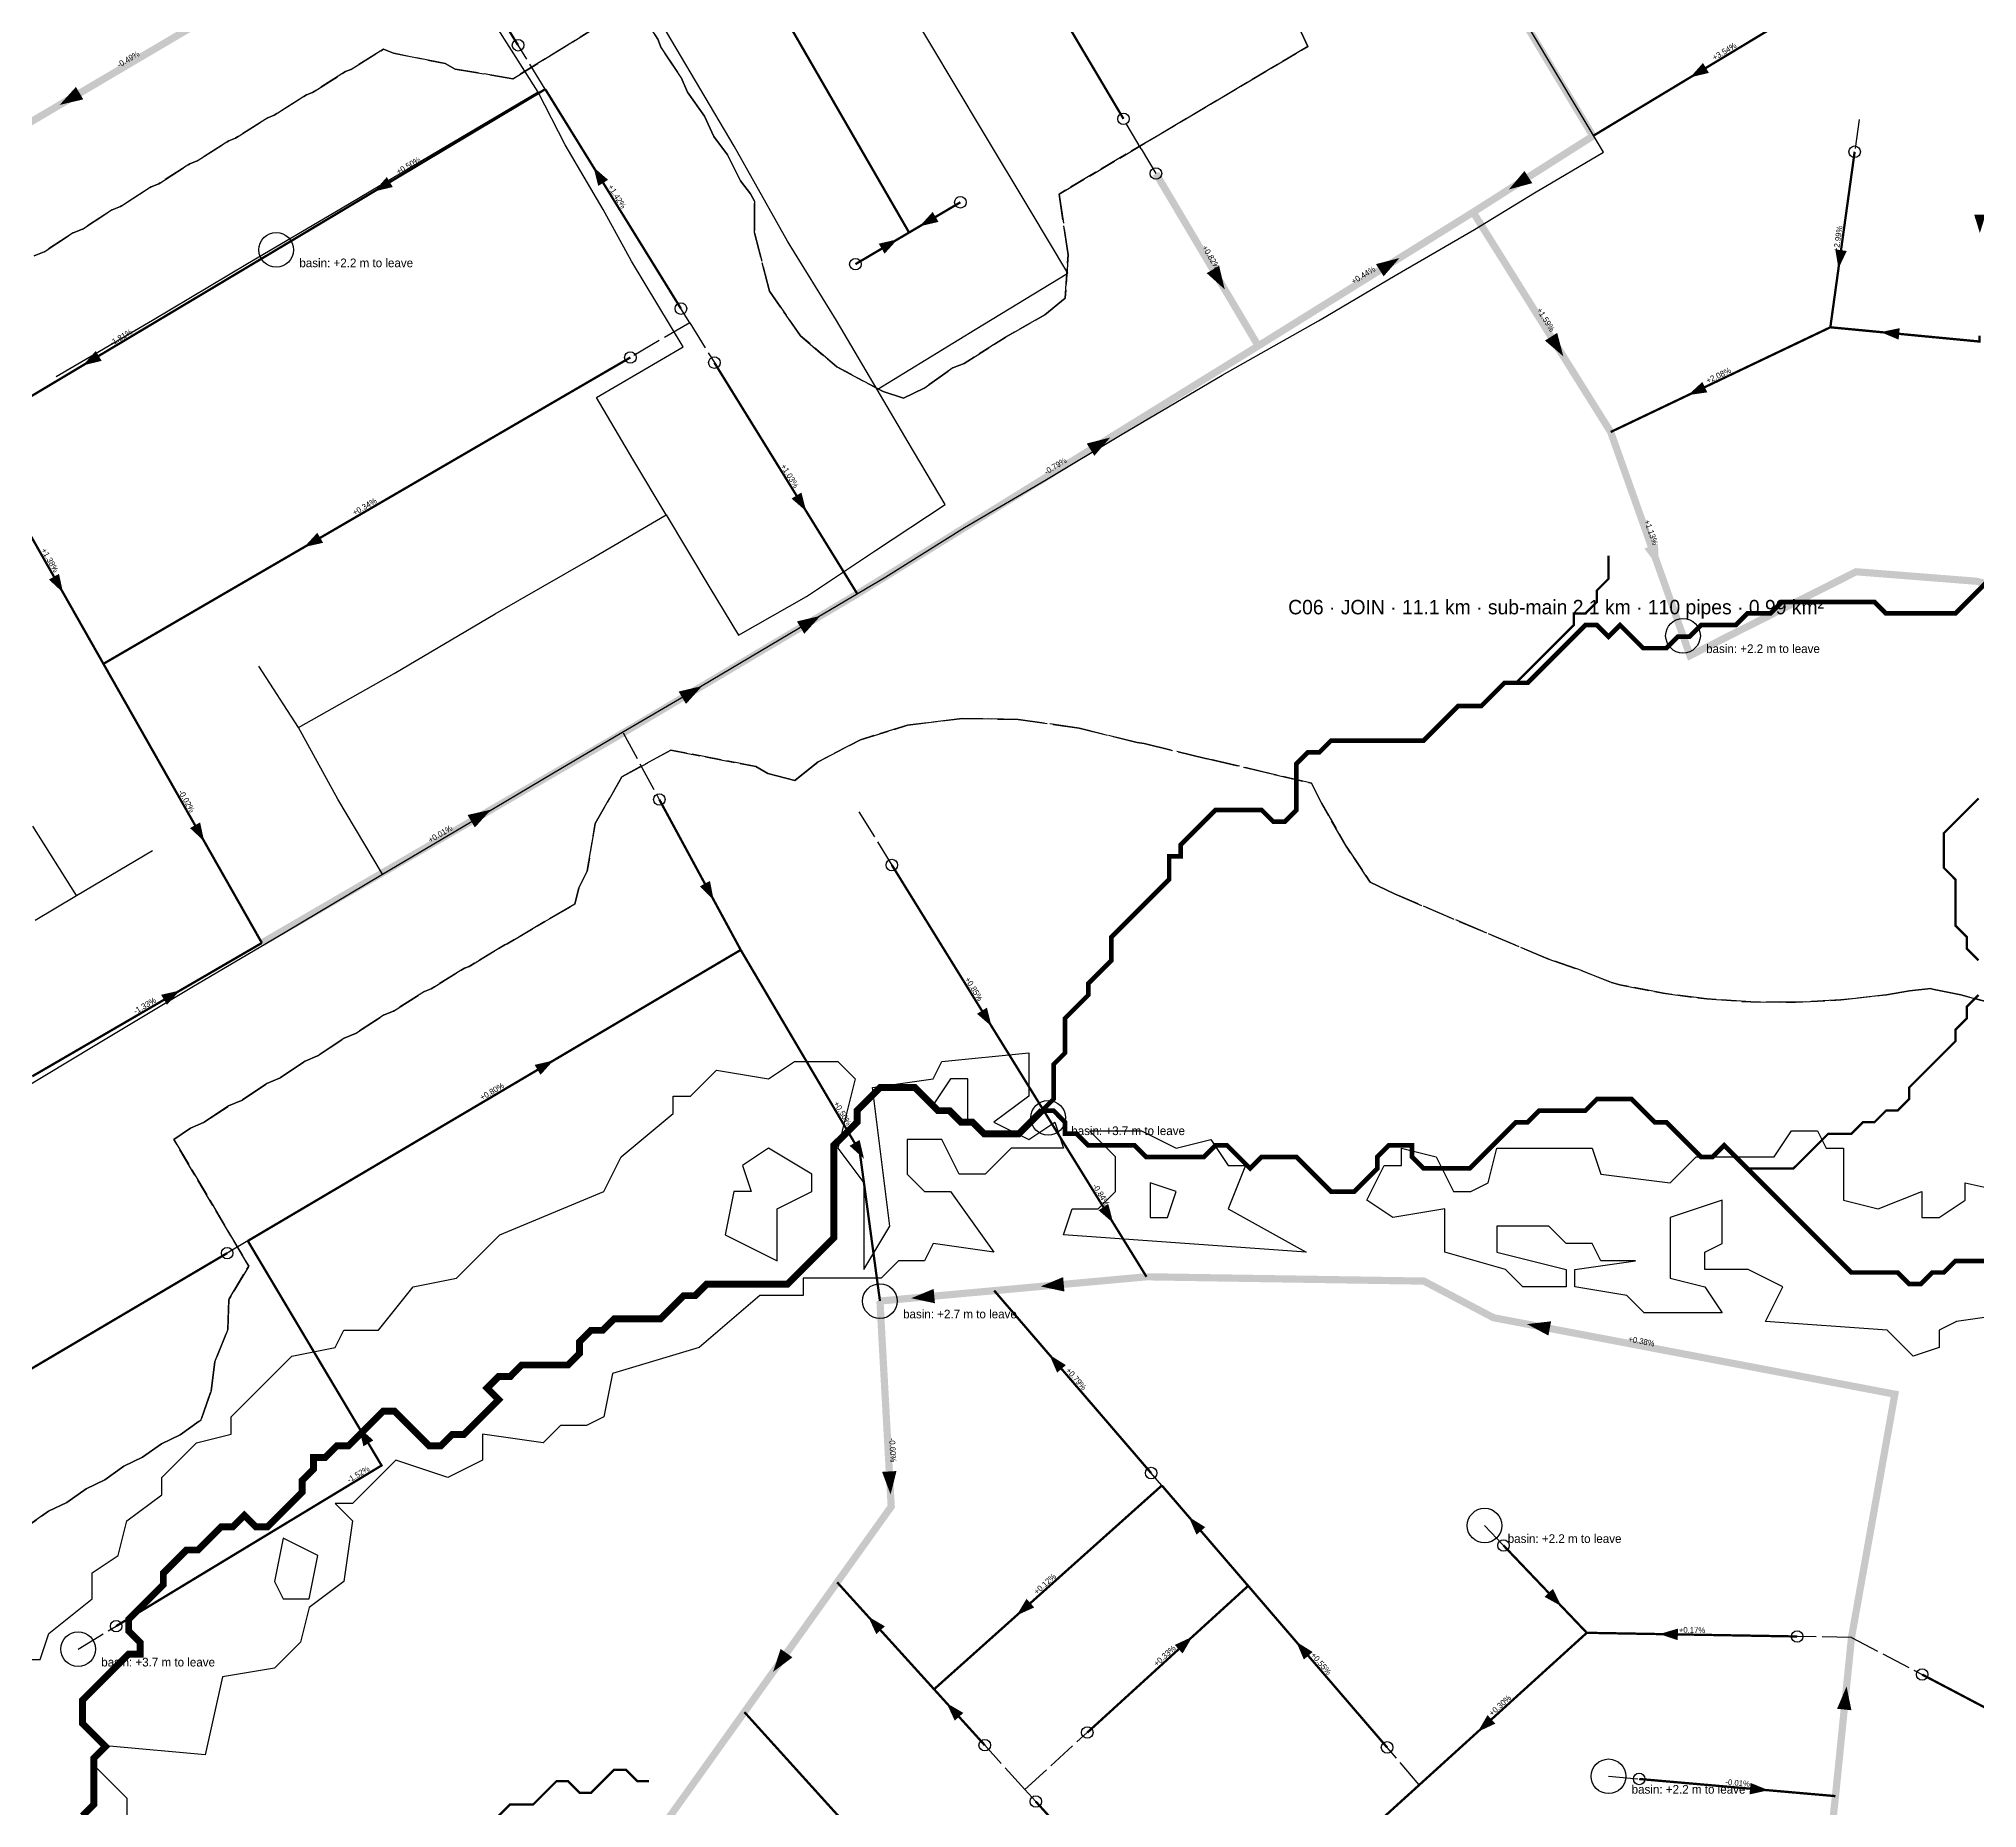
# Model space of a CAD drawing. Header units: metres. Extents: x 442821 to 452274, y 2561971 to 2571293.
# Drawn here: x 446212 to 446883, y 2565735 to 2566347 of the extents above; entities that cross this region are included whole.
import ezdxf
from ezdxf.enums import TextEntityAlignment as Align

# ---------------------------------------------------------------- set-up
doc = ezdxf.new("R2010")
doc.units = ezdxf.units.M
doc.header["$LTSCALE"] = 8
doc.linetypes.add('DASHDOT', pattern=[3.556, 2.54, -0.508, 0, -0.508])
doc.linetypes.add('DASHED', pattern=[1.524, 1.27, -0.254])
for name, color, linetype in [('A_ARROWS', 7, 'Continuous'), ('A_BASINS', 1, 'Continuous'), ('A_BRANCH', 7, 'Continuous'), ('A_BUILT_2006', 252, 'Continuous'), ('A_CATCH_LABEL', 7, 'Continuous'), ('A_CATCHMENTS', 7, 'Continuous'), ('A_GRADIENT', 8, 'Continuous'), ('A_HEAD_GAP', 8, 'Continuous'), ('A_HEADS', 8, 'Continuous'), ('A_LATERAL', 7, 'Continuous'), ('A_STREAMS', 5, 'Continuous'), ('A_SUBMAIN', 7, 'Continuous'), ('A_WADI', 4, 'Continuous')]:
    doc.layers.add(name, color=color, linetype=linetype)

msp = doc.modelspace()

# ---------------------------------------------------------------- linework, layer by layer
at = {"layer": 'A_ARROWS', "color": 3}
for points in [[(446783.66, 2566333.53), (446788.11, 2566338.54), (446790.18, 2566335.12)], [(446328.24, 2566294.05), (446332.71, 2566299.05), (446334.76, 2566295.61)], [(446404.21, 2566302.5), (446409.27, 2566298.1), (446405.87, 2566296)], [(446720.96, 2566294.77), (446726.36, 2566301.17), (446729.05, 2566296.95)], [(446883.93, 2566279.7), (446881.95, 2566286.1), (446885.95, 2566286.09)], [(446835.01, 2566267.4), (446833.91, 2566274.02), (446837.87, 2566273.47)], [(446622.64, 2566260.19), (446616.4, 2566265.8), (446620.7, 2566268.35)], [(446683.1, 2566271.04), (446677.62, 2566264.69), (446674.98, 2566268.93)], [(446739.8, 2566237.02), (446733.44, 2566242.47), (446737.68, 2566245.13)], [(446849.64, 2566245.4), (446856.2, 2566246.78), (446855.82, 2566242.8)], [(446227.53, 2566233.88), (446231.99, 2566238.88), (446234.05, 2566235.45)], [(446782.98, 2566223.6), (446787.9, 2566228.16), (446789.62, 2566224.55)], [(446583.01, 2566208.92), (446577.52, 2566202.59), (446574.89, 2566206.84)], [(446477.83, 2566183.39), (446472.77, 2566187.79), (446476.17, 2566189.89)], [(446304.12, 2566171), (446308.65, 2566175.95), (446310.66, 2566172.49)], [(446772.88, 2566163.81), (446767.85, 2566170.52), (446772.56, 2566172.19)], [(446220.69, 2566155.19), (446215.8, 2566159.77), (446219.27, 2566161.74)], [(446482.77, 2566147.21), (446477.16, 2566140.98), (446474.61, 2566145.28)], [(446441.83, 2566122.93), (446436.23, 2566116.7), (446433.68, 2566121)], [(446368.81, 2566080.15), (446363.16, 2566073.96), (446360.64, 2566078.29)], [(446269.51, 2566069.16), (446264.62, 2566073.74), (446268.1, 2566075.72)], [(446261.15, 2566017.55), (446256.62, 2566012.61), (446254.62, 2566016.06)]]:
    msp.add_solid(points, dxfattribs=at)
at = {"layer": 'A_ARROWS', "color": 1}
for points in [[(446219.51, 2566324.03), (446225.13, 2566330.25), (446227.67, 2566325.94)], [(446517.07, 2566282.02), (446521.57, 2566286.99), (446523.6, 2566283.55)], [(446509.44, 2566277.52), (446504.94, 2566272.54), (446502.91, 2566275.99)], [(446445.8, 2566048.89), (446441, 2566053.56), (446444.52, 2566055.47)], [(446542, 2566005.09), (446536.93, 2566009.48), (446540.34, 2566011.59)], [(446390.39, 2565993.34), (446385.89, 2565988.36), (446383.86, 2565991.8)], [(446497.83, 2565959.3), (446492.85, 2565963.8), (446496.3, 2565965.83)], [(446584.05, 2565937.08), (446578.99, 2565941.48), (446582.39, 2565943.58)], [(446558.98, 2565915.14), (446566.72, 2565918.35), (446567.17, 2565913.37)], [(446514.18, 2565911.06), (446521.92, 2565914.28), (446522.37, 2565909.3)], [(446727.25, 2565902.09), (446735.57, 2565903.05), (446734.64, 2565898.14)], [(446562, 2565891.45), (446567.68, 2565887.91), (446564.65, 2565885.3)], [(446323.06, 2565866.34), (446328.05, 2565861.86), (446324.61, 2565859.81)], [(446507.01, 2565843.11), (446504.08, 2565850.96), (446509.07, 2565851.24)], [(446610.21, 2565835.38), (446615.9, 2565831.83), (446612.87, 2565829.22)], [(446739.16, 2565804.45), (446733.29, 2565807.71), (446736.19, 2565810.47)], [(446550.61, 2565801.26), (446554.05, 2565807.02), (446556.72, 2565804.04)], [(446499.26, 2565800.9), (446505.04, 2565797.5), (446502.07, 2565794.81)], [(446773.04, 2565794.82), (446779.47, 2565796.71), (446779.4, 2565792.71)], [(446466.36, 2565781.73), (446468.98, 2565789.69), (446473.05, 2565786.78)], [(446611.44, 2565793.9), (446608.06, 2565788.11), (446605.36, 2565791.06)], [(446647.37, 2565792.18), (446653.06, 2565788.63), (446650.02, 2565786.02)], [(446837.81, 2565776.67), (446839.49, 2565768.46), (446834.52, 2565768.96)], [(446526.4, 2565770.94), (446532.18, 2565767.54), (446529.22, 2565764.85)], [(446710.19, 2565760.99), (446713.58, 2565766.78), (446716.27, 2565763.82)], [(446810.78, 2565740.77), (446804.23, 2565739.33), (446804.58, 2565743.31)]]:
    msp.add_solid(points, dxfattribs=at)
at = {"layer": 'A_BASINS', "color": 1}
for centre in [(446294.44, 2566273.85), (446781.21, 2566140.33), (446561.53, 2565973.51), (446503.34, 2565910.08), (446712.56, 2565832.36), (446225.9, 2565789.61), (446755.44, 2565745.59)]:
    msp.add_circle(centre, 6, dxfattribs=at)
at = {"layer": 'A_BRANCH', "color": 1, "const_width": 0.8}
for points in [[(446587.62, 2566319.2), (446490.08, 2566483.57)], [(446378.13, 2566344.68), (446345.12, 2566398.08)], [(446427, 2566083.63), (446455.16, 2566031.59)], [(446597.18, 2565850.54), (446542.89, 2565913.67)], [(446678.82, 2565755.6), (446630.74, 2565811.51)]]:
    msp.add_lwpolyline(points, dxfattribs=at)
at = {"layer": 'A_BRANCH', "color": 3, "const_width": 0.8}
msp.add_lwpolyline([(446434.47, 2566253.54), (446387.53, 2566329.47)], dxfattribs=at)
at = {"layer": 'A_BRANCH', "color": 3, "linetype": 'DASHED', "const_width": 0.8}
for points in [[(446416.98, 2566236.63), (446234.65, 2566130.6)], [(446277.45, 2565926.65), (446016.15, 2565772.36)]]:
    msp.add_lwpolyline(points, dxfattribs=at)
at = {"layer": 'A_BRANCH', "color": 1, "linetype": 'DASHED', "const_width": 0.8}
for points in [[(446575.09, 2565760.74), (446630.74, 2565811.51)], [(446820.71, 2565793.99), (446747.92, 2565795.26)], [(446863.96, 2565780.82), (446929.97, 2565746.11)], [(446558.95, 2565654.46), (446456.43, 2565767.83)], [(446557.27, 2565736.86), (446614.3, 2565673.91)]]:
    msp.add_lwpolyline(points, dxfattribs=at)
at = {"layer": 'A_BUILT_2006', "color": 252}
for points in [[(446520.65, 2566345.47), (446504.08, 2566373.17)], [(446432.79, 2566343.68), (446420.09, 2566365.23)], [(446753.72, 2566307.7), (446720.32, 2566363.48)], [(446385.09, 2566328.46), (446370.37, 2566351.55)], [(446538.87, 2566315.01), (446520.65, 2566345.47)], [(446452.89, 2566309.7), (446432.79, 2566343.68)], [(446385.09, 2566328.46), (446351.29, 2566308.5)], [(446394.45, 2566310.26), (446385.09, 2566328.46)], [(446555.27, 2566287.61), (446538.87, 2566315.01)], [(446351.29, 2566308.5), (446316.63, 2566288)], [(446407.54, 2566287.83), (446394.45, 2566310.26)], [(446471.39, 2566276.86), (446452.89, 2566309.7)], [(446729.86, 2566293.6), (446753.72, 2566307.7)], [(446709.06, 2566280.96), (446729.86, 2566293.6)], [(446316.63, 2566288), (446284.53, 2566269.01)], [(446417.42, 2566269.9), (446407.54, 2566287.83)], [(446568.3, 2566265.84), (446555.27, 2566287.61)], [(446681.56, 2566265.02), (446709.06, 2566280.96)], [(446488.32, 2566249.45), (446471.39, 2566276.86)], [(446284.53, 2566269.01), (446251.58, 2566249.46)], [(446435.27, 2566240.27), (446417.42, 2566269.9)], [(446536.34, 2566246.3), (446568.3, 2566265.84)], [(446655.07, 2566249.35), (446681.56, 2566265.02)], [(446251.58, 2566249.46), (446218.3, 2566229.95)], [(446502.41, 2566225.54), (446488.32, 2566249.45)], [(446502.41, 2566225.54), (446536.34, 2566246.3)], [(446621.75, 2566230.52), (446655.07, 2566249.35)], [(446405.28, 2566222.76), (446435.27, 2566240.27)], [(446513.07, 2566207.35), (446502.41, 2566225.54)], [(446587.2, 2566210.03), (446621.75, 2566230.52)], [(446417.88, 2566201.47), (446405.28, 2566222.76)], [(446525.86, 2566185.76), (446513.07, 2566207.35)], [(446560.4, 2566194.1), (446587.2, 2566210.03)], [(446429.33, 2566182.11), (446417.88, 2566201.47)], [(446532.62, 2566177.73), (446560.4, 2566194.1)], [(446501.84, 2566169.85), (446525.86, 2566185.76)], [(446403.17, 2566166.87), (446429.33, 2566182.11)], [(446429.33, 2566182.11), (446444.52, 2566156.92)], [(446505.43, 2566160.76), (446532.62, 2566177.73)], [(446370.14, 2566147.88), (446403.17, 2566166.87)], [(446477.96, 2566153.88), (446501.84, 2566169.85)], [(446472.2, 2566141.1), (446505.43, 2566160.76)], [(446444.52, 2566156.92), (446454.4, 2566140.54)], [(446454.4, 2566140.54), (446477.96, 2566153.88)], [(446335.26, 2566127.3), (446370.14, 2566147.88)], [(446438.14, 2566120.94), (446472.2, 2566141.1)], [(446302.14, 2566108.56), (446288.4, 2566129.83)], [(446302.14, 2566108.56), (446335.26, 2566127.3)], [(446414.02, 2566106.8), (446438.14, 2566120.94)], [(446315.76, 2566083.73), (446302.14, 2566108.56)], [(446390.38, 2566092.82), (446414.02, 2566106.8)], [(446361.7, 2566075.8), (446390.38, 2566092.82)], [(446331.18, 2566057.75), (446315.76, 2566083.73)], [(446225.35, 2566050.44), (446210.27, 2566074.38)], [(446331.18, 2566057.75), (446361.7, 2566075.8)], [(446225.35, 2566050.44), (446251.57, 2566065.98)], [(446297.55, 2566037.75), (446331.18, 2566057.75)], [(446210.98, 2566041.93), (446225.35, 2566050.44)], [(446265.21, 2566018.73), (446297.55, 2566037.75)], [(446231.18, 2565998.28), (446265.21, 2566018.73)], [(446197.99, 2565978.3), (446231.18, 2565998.28)]]:
    msp.add_lwpolyline(points, dxfattribs=at)
at = {"layer": 'A_CATCHMENTS', "color": 1, "linetype": 'DASHED'}
for points in [[(446649.08, 2566349.18), (446651.41, 2566344.26), (446565.32, 2566293.18), (446568.41, 2566272.14), (446567.44, 2566257.12), (446560.43, 2566251.41), (446546.73, 2566243.65), (446546.28, 2566243.25), (446532.46, 2566234.59), (446528.56, 2566232.98), (446518.61, 2566225.98), (446511.46, 2566222.56), (446504.45, 2566224.83), (446488.42, 2566233.36), (446475.9, 2566244.07), (446465.1, 2566259.54), (446459.94, 2566279.77), (446459.91, 2566290.74), (446458.58, 2566293.27), (446455.03, 2566297.73), (446450.62, 2566306.7), (446445.85, 2566313.04), (446442.61, 2566320.1), (446436.72, 2566328.39), (446434.54, 2566333.47), (446427.64, 2566343.77), (446426.43, 2566346.81), (446418.61, 2566359.19), (446376.36, 2566333.07), (446356.3, 2566336.45), (446352.91, 2566338.32), (446334.98, 2566341.92), (446331.61, 2566343.35), (446320.31, 2566336.28), (446318.42, 2566335.54), (446306.99, 2566328.36), (446304.96, 2566327.57), (446293.67, 2566320.44), (446291.5, 2566319.59), (446280.35, 2566312.53), (446278.04, 2566311.62), (446267.07, 2566304.64), (446264.58, 2566303.65), (446253.83, 2566296.76), (446251.12, 2566295.67), (446240.59, 2566288.89), (446237.65, 2566287.7), (446227.35, 2566281.02), (446224.19, 2566279.73), (446214.11, 2566273.15), (446210.73, 2566271.75)], [(446203.23, 2565828.54), (446215.66, 2565837.33), (446222.02, 2565840.4), (446228.68, 2565845.11), (446235.08, 2565848.2), (446241.7, 2565852.9), (446248.14, 2565856.01), (446254.73, 2565860.69), (446261.2, 2565863.82), (446267.75, 2565868.47), (446268.37, 2565868.77), (446271.91, 2565879.04), (446273.24, 2565889.02), (446277.66, 2565900.17), (446278.08, 2565910.65), (446284.91, 2565922.2), (446259.02, 2565966.03), (446264.76, 2565969.85), (446269.29, 2565971.82), (446277.98, 2565977.59), (446282.43, 2565979.52), (446291.19, 2565985.32), (446295.58, 2565987.22), (446304.4, 2565993.06), (446308.72, 2565994.92), (446317.95, 2566001.02), (446321.85, 2566002.66), (446331.83, 2566009.11), (446334.97, 2566010.39), (446345.72, 2566017.2), (446348.09, 2566018.14), (446359.62, 2566025.28), (446361.21, 2566025.89), (446373.51, 2566033.35), (446374.32, 2566033.65), (446387.42, 2566041.42), (446387.43, 2566041.42), (446397.73, 2566047.39), (446399.19, 2566053.13), (446402.01, 2566058.89), (446404.85, 2566075.38), (446414.04, 2566091.54), (446431.03, 2566100.74), (446460.34, 2566095.04), (446464.49, 2566092.7), (446473.91, 2566090.24), (446481.96, 2566096.66), (446496.62, 2566104.34), (446512.88, 2566109.32), (446531.77, 2566111.72), (446551.18, 2566111.35), (446572.22, 2566108.36), (446592.31, 2566103.37), (446594.72, 2566103), (446615.98, 2566097.85), (446617.22, 2566097.65), (446639.63, 2566092.33), (446639.71, 2566092.31), (446652.61, 2566089.29), (446656.07, 2566082.35), (446664.67, 2566067.51), (446672.94, 2566055.09), (446681.34, 2566050.96), (446734.48, 2566028.51), (446746.43, 2566024.3), (446756.49, 2566020.29), (446759.37, 2566019.53), (446774.3, 2566016.61), (446789.42, 2566014.62), (446804.71, 2566013.58), (446820.19, 2566013.47), (446835.84, 2566014.29), (446851.67, 2566016.06), (446859.61, 2566017.4), (446866.91, 2566018.22), (446867.55, 2566018.05), (446877.33, 2566016.03), (446892.03, 2566012.15)]]:
    msp.add_lwpolyline(points, dxfattribs=at)
at = {"layer": 'A_CATCHMENTS', "color": 3, "linetype": 'DASHED'}
for points in [[(446210.73, 2566271.75), (446214.11, 2566273.15), (446224.19, 2566279.73), (446227.35, 2566281.02), (446237.65, 2566287.7), (446240.59, 2566288.89), (446251.12, 2566295.67), (446253.83, 2566296.76), (446264.58, 2566303.65), (446267.07, 2566304.64), (446278.04, 2566311.62), (446280.35, 2566312.53), (446291.5, 2566319.59), (446293.67, 2566320.44), (446304.96, 2566327.57), (446306.99, 2566328.36), (446318.42, 2566335.54), (446320.31, 2566336.28), (446331.61, 2566343.35), (446334.98, 2566341.92), (446352.91, 2566338.32), (446356.3, 2566336.45), (446376.36, 2566333.07), (446418.61, 2566359.19), (446426.43, 2566346.81), (446427.64, 2566343.77), (446434.54, 2566333.47), (446436.72, 2566328.39), (446442.61, 2566320.1), (446445.85, 2566313.04), (446450.62, 2566306.7), (446455.03, 2566297.73), (446458.58, 2566293.27), (446459.91, 2566290.74), (446459.94, 2566279.77), (446465.1, 2566259.54), (446475.9, 2566244.07), (446488.42, 2566233.36), (446504.45, 2566224.83), (446511.46, 2566222.56), (446518.61, 2566225.98), (446528.56, 2566232.98), (446532.46, 2566234.59), (446546.28, 2566243.25), (446546.73, 2566243.65), (446560.43, 2566251.41), (446567.44, 2566257.12), (446568.41, 2566272.14), (446565.32, 2566293.18), (446651.41, 2566344.26), (446649.08, 2566349.18)], [(446892.03, 2566012.15), (446877.33, 2566016.03), (446867.55, 2566018.05), (446866.91, 2566018.22), (446859.61, 2566017.4), (446851.67, 2566016.06), (446835.84, 2566014.29), (446820.19, 2566013.47), (446804.71, 2566013.58), (446789.42, 2566014.62), (446774.3, 2566016.61), (446759.37, 2566019.53), (446756.49, 2566020.29), (446746.43, 2566024.3), (446734.48, 2566028.51), (446681.34, 2566050.96), (446672.94, 2566055.09), (446664.67, 2566067.51), (446656.07, 2566082.35), (446652.61, 2566089.29), (446639.71, 2566092.31), (446639.63, 2566092.33), (446617.22, 2566097.65), (446615.98, 2566097.85), (446594.72, 2566103), (446592.31, 2566103.37), (446572.22, 2566108.36), (446551.18, 2566111.35), (446531.77, 2566111.72), (446512.88, 2566109.32), (446496.62, 2566104.34), (446481.96, 2566096.66), (446473.91, 2566090.24), (446464.49, 2566092.7), (446460.34, 2566095.04), (446431.03, 2566100.74), (446414.04, 2566091.54), (446404.85, 2566075.38), (446402.01, 2566058.89), (446399.19, 2566053.13), (446397.73, 2566047.39), (446387.43, 2566041.42), (446387.42, 2566041.42), (446374.32, 2566033.65), (446373.51, 2566033.35), (446361.21, 2566025.89), (446359.62, 2566025.28), (446348.09, 2566018.14), (446345.72, 2566017.2), (446334.97, 2566010.39), (446331.83, 2566009.11), (446321.85, 2566002.66), (446317.95, 2566001.02), (446308.72, 2565994.92), (446304.4, 2565993.06), (446295.58, 2565987.22), (446291.19, 2565985.32), (446282.43, 2565979.52), (446277.98, 2565977.59), (446269.29, 2565971.82), (446264.76, 2565969.85), (446259.02, 2565966.03), (446284.91, 2565922.2), (446278.08, 2565910.65), (446277.66, 2565900.17), (446273.24, 2565889.02), (446271.91, 2565879.04), (446268.37, 2565868.77), (446267.75, 2565868.47), (446261.2, 2565863.82), (446254.73, 2565860.69), (446248.14, 2565856.01), (446241.7, 2565852.9), (446235.08, 2565848.2), (446228.68, 2565845.11), (446222.02, 2565840.4), (446215.66, 2565837.33), (446203.23, 2565828.54)]]:
    msp.add_lwpolyline(points, dxfattribs=at)
at = {"layer": 'A_HEAD_GAP', "color": 8, "linetype": 'DASHED'}
for points in [[(446387.53, 2566329.47), (446378.13, 2566344.68)], [(446593.78, 2566308.83), (446587.62, 2566319.2)], [(446842.15, 2566318.96), (446840.61, 2566307.81)], [(446593.78, 2566308.83), (446598.85, 2566300.28)], [(446437.53, 2566248.59), (446434.47, 2566253.54)], [(446437.53, 2566248.59), (446416.98, 2566236.63)], [(446437.53, 2566248.59), (446446.04, 2566234.83)], [(446414.51, 2566106.72), (446427, 2566083.63)], [(446496.07, 2566079.37), (446507.45, 2566060.97)], [(446284.61, 2565930.88), (446277.45, 2565926.65)], [(446600.88, 2565846.24), (446597.18, 2565850.54)], [(446712.56, 2565832.36), (446719.11, 2565825.48)], [(446225.9, 2565789.61), (446239.05, 2565797.57)], [(446839.52, 2565793.67), (446820.71, 2565793.99)], [(446839.52, 2565793.67), (446863.96, 2565780.82)], [(446553.49, 2565741.04), (446539.61, 2565756.36)], [(446553.49, 2565741.04), (446575.09, 2565760.74)], [(446689.97, 2565742.63), (446678.82, 2565755.6)], [(446755.44, 2565745.59), (446766.04, 2565744.67)], [(446553.49, 2565741.04), (446557.27, 2565736.86)]]:
    msp.add_lwpolyline(points, dxfattribs=at)
at = {"layer": 'A_HEADS', "color": 1}
for centre in [(446378.13, 2566344.68), (446587.62, 2566319.2), (446531.17, 2566290.33), (446494.86, 2566268.92), (446427, 2566083.63), (446507.45, 2566060.97), (446597.18, 2565850.54), (446719.11, 2565825.48), (446239.05, 2565797.57), (446820.71, 2565793.99), (446863.96, 2565780.82), (446575.09, 2565760.74), (446539.61, 2565756.36), (446678.82, 2565755.6), (446766.04, 2565744.67), (446557.27, 2565736.86)]:
    msp.add_circle(centre, 2, dxfattribs=at)
at = {"layer": 'A_HEADS', "color": 3}
for centre in [(446840.61, 2566307.81), (446598.85, 2566300.28), (446434.47, 2566253.54), (446416.98, 2566236.63), (446446.04, 2566234.83), (446277.45, 2565926.65)]:
    msp.add_circle(centre, 2, dxfattribs=at)
at = {"layer": 'A_LATERAL', "color": 1, "const_width": 0.8}
for points in [[(446513.42, 2566279.86), (446419.77, 2566442.1)], [(446507.45, 2566060.97), (446561.53, 2565973.51)], [(446284.61, 2565930.88), (446455.16, 2566031.59)], [(446539.61, 2565756.36), (446522.07, 2565775.72)]]:
    msp.add_lwpolyline(points, dxfattribs=at)
at = {"layer": 'A_LATERAL', "color": 3, "const_width": 0.8}
for points in [[(446842.64, 2566369.08), (446750.05, 2566313.27)], [(446840.61, 2566307.81), (446832.19, 2566247.07)], [(446832.19, 2566247.07), (446756.19, 2566210.83)], [(446446.04, 2566234.83), (446495.52, 2566154.78)], [(446194.83, 2566200.76), (446234.65, 2566130.6)]]:
    msp.add_lwpolyline(points, dxfattribs=at)
at = {"layer": 'A_LATERAL', "color": 3, "linetype": 'DASHED', "const_width": 0.8}
for points in [[(446387.53, 2566329.47), (446294.44, 2566273.85)], [(446234.65, 2566130.6), (446289.47, 2566034)]]:
    msp.add_lwpolyline(points, dxfattribs=at)
at = {"layer": 'A_LATERAL', "color": 1, "linetype": 'DASHED', "const_width": 0.8}
for points in [[(446531.17, 2566290.33), (446513.42, 2566279.86)], [(446455.16, 2566031.59), (446496.33, 2565961.83), (446503.34, 2565910.08)], [(446600.88, 2565846.24), (446522.07, 2565775.72)], [(446630.74, 2565811.51), (446600.88, 2565846.24)], [(446522.07, 2565775.72), (446488.53, 2565812.74)], [(446747.92, 2565795.26), (446689.97, 2565742.63)], [(446689.97, 2565742.63), (446614.3, 2565673.91)], [(446766.04, 2565744.67), (446833.97, 2565738.74)]]:
    msp.add_lwpolyline(points, dxfattribs=at)
at = {"layer": 'A_LATERAL', "color": 1, "linetype": 'DASHDOT', "const_width": 0.8}
for points in [[(446494.86, 2566268.92), (446513.42, 2566279.86)], [(446561.53, 2565973.51), (446595.57, 2565918.47)], [(446239.05, 2565797.57), (446330.89, 2565853.17), (446284.61, 2565930.88)], [(446719.11, 2565825.48), (446747.92, 2565795.26)]]:
    msp.add_lwpolyline(points, dxfattribs=at)
at = {"layer": 'A_LATERAL', "color": 3, "linetype": 'DASHDOT', "const_width": 0.8}
for points in [[(446294.44, 2566273.85), (446188.64, 2566210.66)], [(446883.81, 2566244.12), (446883.8, 2566242.14), (446832.19, 2566247.07)], [(446210.03, 2565987.85), (446289.47, 2566034)]]:
    msp.add_lwpolyline(points, dxfattribs=at)
at = {"layer": 'A_STREAMS', "color": 5}
for points, const_width in [([(446755.44, 2566168.03), (446755.44, 2566164.03), (446755.44, 2566160.03), (446751.44, 2566156.03), (446751.44, 2566152.03), (446747.44, 2566148.03), (446743.44, 2566148.03), (446743.44, 2566144.02), (446739.44, 2566140.02), (446735.44, 2566136.02), (446731.44, 2566132.02), (446727.44, 2566128.02), (446723.44, 2566124.02)], 0.8), ([(446887.46, 2566160.03), (446883.46, 2566156.03), (446879.46, 2566152.03), (446875.46, 2566148.03), (446871.46, 2566148.03), (446867.46, 2566148.03), (446863.46, 2566148.03), (446859.46, 2566148.03), (446855.46, 2566148.03), (446851.46, 2566148.03), (446847.45, 2566152.03), (446843.45, 2566152.03), (446839.45, 2566152.03), (446835.45, 2566152.03), (446831.45, 2566152.03), (446827.45, 2566152.03), (446823.45, 2566152.03), (446819.45, 2566152.03), (446815.45, 2566152.03), (446811.45, 2566148.03), (446807.45, 2566148.03), (446803.45, 2566148.03), (446799.45, 2566144.02), (446795.45, 2566144.02), (446791.45, 2566144.02), (446787.45, 2566144.02), (446783.45, 2566140.02), (446779.45, 2566140.02), (446775.44, 2566136.02), (446771.44, 2566136.02), (446767.44, 2566136.02), (446763.44, 2566140.02), (446759.44, 2566144.02), (446755.44, 2566140.02), (446751.44, 2566144.02), (446747.44, 2566144.02), (446743.44, 2566140.02), (446739.44, 2566136.02), (446735.44, 2566132.02), (446731.44, 2566128.02), (446727.44, 2566124.02), (446723.44, 2566124.02)], 1.6), ([(446723.44, 2566124.02), (446719.44, 2566124.02), (446715.44, 2566120.02), (446711.44, 2566116.02), (446707.44, 2566116.02), (446703.43, 2566116.02), (446699.43, 2566112.01), (446695.43, 2566108.01), (446691.43, 2566104.01), (446687.43, 2566104.01), (446683.43, 2566104.01), (446679.43, 2566104.01), (446675.43, 2566104.01), (446671.43, 2566104.01), (446667.43, 2566104.01), (446663.43, 2566104.01), (446659.43, 2566104.01), (446655.43, 2566100.01), (446651.43, 2566100.01), (446647.43, 2566096.01), (446647.43, 2566092.01), (446647.43, 2566088.01), (446647.43, 2566084), (446647.43, 2566080), (446643.43, 2566076), (446639.43, 2566076), (446635.43, 2566080), (446631.42, 2566080), (446627.42, 2566080), (446623.42, 2566080), (446619.42, 2566080), (446615.42, 2566076), (446611.42, 2566072), (446607.42, 2566068), (446607.42, 2566064), (446603.42, 2566064), (446603.42, 2566060), (446603.42, 2566055.99), (446599.42, 2566051.99), (446595.42, 2566047.99), (446591.42, 2566043.99), (446587.42, 2566039.99), (446583.42, 2566035.99), (446583.42, 2566031.99), (446583.42, 2566027.98), (446579.42, 2566023.98), (446575.42, 2566019.98), (446575.42, 2566015.98), (446571.42, 2566011.98), (446567.42, 2566007.98), (446567.42, 2566003.98), (446567.42, 2565999.97), (446567.42, 2565995.97), (446563.42, 2565991.97), (446563.42, 2565987.97), (446563.42, 2565983.97), (446563.42, 2565979.97), (446559.41, 2565975.97)], 1.6), ([(446883.46, 2566084), (446879.46, 2566080), (446875.46, 2566076), (446871.46, 2566072), (446871.46, 2566068), (446871.46, 2566064), (446871.46, 2566060), (446875.46, 2566055.99), (446875.46, 2566051.99), (446875.46, 2566047.99), (446875.46, 2566043.99), (446875.46, 2566039.99), (446879.46, 2566035.99), (446879.46, 2566031.99), (446883.46, 2566027.98)], 0.8), ([(446883.46, 2566015.98), (446879.46, 2566011.98), (446879.46, 2566007.98), (446875.46, 2566003.98), (446875.46, 2565999.97), (446871.46, 2565995.97), (446867.46, 2565991.97), (446863.46, 2565987.97), (446859.46, 2565983.97), (446859.46, 2565979.97), (446855.46, 2565975.97), (446851.46, 2565975.97), (446847.45, 2565971.96), (446843.45, 2565971.96), (446839.45, 2565967.96), (446835.45, 2565967.96), (446831.45, 2565967.96), (446827.45, 2565963.96), (446823.45, 2565959.96), (446819.45, 2565955.96), (446815.45, 2565955.96), (446811.45, 2565955.96), (446807.45, 2565955.96), (446803.45, 2565955.96)], 0.8), ([(446559.41, 2565975.97), (446555.41, 2565971.96), (446551.41, 2565967.96), (446547.41, 2565967.96), (446543.41, 2565967.96), (446539.41, 2565967.96), (446535.41, 2565971.96), (446531.41, 2565971.96), (446527.41, 2565975.97), (446523.41, 2565975.97), (446519.41, 2565979.97), (446515.41, 2565983.97), (446511.41, 2565983.97), (446507.41, 2565983.97), (446503.41, 2565983.97), (446499.41, 2565979.97), (446495.41, 2565975.97), (446495.41, 2565971.96), (446491.41, 2565967.96), (446487.4, 2565963.96), (446487.4, 2565959.96), (446487.4, 2565955.96), (446487.4, 2565951.96), (446487.4, 2565947.96), (446487.4, 2565943.96), (446487.4, 2565939.95), (446487.4, 2565935.95), (446487.4, 2565931.95), (446483.4, 2565927.95), (446479.4, 2565923.95), (446475.4, 2565919.95), (446471.4, 2565915.95), (446467.4, 2565915.95), (446463.4, 2565915.95), (446459.4, 2565915.95), (446455.4, 2565915.95), (446451.4, 2565915.95), (446447.4, 2565915.95), (446443.4, 2565915.95), (446439.4, 2565911.94), (446435.4, 2565911.94), (446431.4, 2565907.94), (446427.4, 2565903.94), (446423.4, 2565903.94), (446419.4, 2565903.94), (446415.4, 2565903.94), (446411.39, 2565903.94), (446407.39, 2565899.94), (446403.39, 2565899.94), (446399.39, 2565895.94), (446399.39, 2565891.94), (446395.39, 2565887.94), (446391.39, 2565887.94), (446387.39, 2565887.94), (446383.39, 2565887.94), (446379.39, 2565887.94), (446375.39, 2565883.93), (446371.39, 2565883.93), (446367.39, 2565879.93), (446371.39, 2565875.93), (446367.39, 2565871.93), (446363.39, 2565867.93), (446359.39, 2565863.93), (446355.39, 2565863.93), (446351.39, 2565859.93), (446347.39, 2565859.93), (446343.39, 2565863.93), (446339.38, 2565867.93), (446335.38, 2565871.93), (446331.38, 2565871.93), (446327.38, 2565867.93), (446323.38, 2565863.93), (446319.38, 2565859.93), (446315.38, 2565859.93), (446311.38, 2565855.92), (446307.38, 2565855.92), (446307.38, 2565851.92), (446303.38, 2565847.92), (446303.38, 2565843.92), (446299.38, 2565839.92), (446295.38, 2565835.92), (446291.38, 2565831.92), (446287.38, 2565831.92), (446283.38, 2565835.92), (446279.38, 2565831.92), (446275.38, 2565831.92), (446271.38, 2565827.91), (446267.37, 2565823.91), (446263.37, 2565823.91), (446259.37, 2565819.91), (446255.37, 2565815.91), (446255.37, 2565811.91), (446251.37, 2565807.91), (446247.37, 2565803.91), (446243.37, 2565799.9), (446243.37, 2565795.9), (446247.37, 2565791.9), (446247.37, 2565787.9), (446243.37, 2565787.9), (446239.37, 2565783.9), (446235.37, 2565779.9), (446231.37, 2565775.9), (446227.37, 2565771.9), (446227.37, 2565767.89), (446227.37, 2565763.89), (446231.37, 2565759.89), (446235.37, 2565755.89), (446231.37, 2565751.89), (446231.37, 2565747.89), (446231.37, 2565743.89), (446231.37, 2565739.88), (446231.37, 2565735.88), (446227.37, 2565731.88)], 2.4), ([(446803.45, 2565955.96), (446799.45, 2565959.96), (446795.45, 2565963.96), (446791.45, 2565959.96), (446787.45, 2565959.96), (446783.45, 2565963.96), (446779.45, 2565967.96), (446775.44, 2565971.96), (446771.44, 2565971.96), (446767.44, 2565975.97), (446763.44, 2565979.97), (446759.44, 2565979.97), (446755.44, 2565979.97), (446751.44, 2565979.97), (446747.44, 2565975.97), (446743.44, 2565975.97), (446739.44, 2565975.97), (446735.44, 2565975.97), (446731.44, 2565975.97), (446727.44, 2565971.96), (446723.44, 2565971.96), (446719.44, 2565967.96), (446715.44, 2565963.96), (446711.44, 2565959.96), (446707.44, 2565955.96), (446703.43, 2565955.96), (446699.43, 2565955.96), (446695.43, 2565955.96), (446691.43, 2565955.96), (446687.43, 2565959.96), (446687.43, 2565963.96), (446683.43, 2565963.96), (446679.43, 2565963.96), (446675.43, 2565959.96), (446675.43, 2565955.96), (446671.43, 2565951.96), (446667.43, 2565947.96), (446663.43, 2565947.96), (446659.43, 2565947.96), (446655.43, 2565951.96), (446651.43, 2565955.96), (446647.43, 2565959.96), (446643.43, 2565959.96), (446639.43, 2565959.96), (446635.43, 2565959.96), (446631.42, 2565955.96), (446627.42, 2565959.96), (446623.42, 2565963.96), (446619.42, 2565963.96), (446615.42, 2565959.96), (446611.42, 2565959.96), (446607.42, 2565959.96), (446603.42, 2565959.96), (446599.42, 2565959.96), (446595.42, 2565959.96), (446591.42, 2565963.96), (446587.42, 2565963.96), (446583.42, 2565963.96), (446579.42, 2565963.96), (446575.42, 2565963.96), (446571.42, 2565967.96), (446567.42, 2565967.96), (446567.42, 2565971.96), (446563.42, 2565975.97), (446559.41, 2565975.97)], 1.6), ([(446887.46, 2565923.95), (446883.46, 2565923.95), (446879.46, 2565923.95), (446875.46, 2565923.95), (446871.46, 2565919.95), (446867.46, 2565919.95), (446863.46, 2565915.95), (446859.46, 2565915.95), (446855.46, 2565919.95), (446851.46, 2565919.95), (446847.45, 2565919.95), (446843.45, 2565919.95), (446839.45, 2565919.95), (446835.45, 2565923.95), (446831.45, 2565927.95), (446827.45, 2565931.95), (446823.45, 2565935.95), (446819.45, 2565939.95), (446815.45, 2565943.96), (446811.45, 2565947.96), (446807.45, 2565951.96), (446803.45, 2565955.96)], 1.6), ([(446423.4, 2565743.89), (446419.4, 2565743.89), (446415.4, 2565747.89), (446411.39, 2565747.89), (446407.39, 2565743.89), (446403.39, 2565739.88), (446399.39, 2565739.88), (446395.39, 2565743.89), (446391.39, 2565743.89), (446387.39, 2565739.88), (446383.39, 2565735.88), (446379.39, 2565735.88), (446375.39, 2565735.88), (446371.39, 2565731.88)], 0.8)]:
    msp.add_lwpolyline(points, dxfattribs=dict(at, const_width=const_width))
at = {"layer": 'A_SUBMAIN', "color": 3, "linetype": 'DASHDOT', "const_width": 2.5}
for points in [[(446579.03, 2566597.17), (446750.05, 2566313.27)], [(446495.52, 2566154.78), (446634.24, 2566240.63)], [(446781.21, 2566140.33), (446783.65, 2566133.46), (446841.12, 2566162.46), (446882.77, 2566159.18), (447028.94, 2566120.81), (447049.99, 2566154.44)], [(446452.88, 2566129.49), (446495.52, 2566154.78)]]:
    msp.add_lwpolyline(points, dxfattribs=at)
at = {"layer": 'A_SUBMAIN', "color": 1, "linetype": 'DASHDOT', "const_width": 2.5}
for points in [[(446345.12, 2566398.08), (446142.95, 2566278.9)], [(446503.34, 2565910.08), (446507.24, 2565838.94), (446488.53, 2565812.74)], [(446833.97, 2565738.74), (446839.52, 2565793.67)]]:
    msp.add_lwpolyline(points, dxfattribs=at)
at = {"layer": 'A_SUBMAIN', "color": 3, "linetype": 'DASHED', "const_width": 2.5}
for points in [[(446750.05, 2566313.27), (446708.59, 2566286.9)], [(446634.24, 2566240.63), (446708.59, 2566286.9)], [(446289.47, 2566034), (446414.51, 2566106.72)]]:
    msp.add_lwpolyline(points, dxfattribs=at)
at = {"layer": 'A_SUBMAIN', "color": 3, "const_width": 2.5}
for points in [[(446598.85, 2566300.28), (446634.24, 2566240.63)], [(446708.59, 2566286.9), (446756.19, 2566210.83)], [(446756.19, 2566210.83), (446781.21, 2566140.33)], [(446414.51, 2566106.72), (446452.88, 2566129.49)]]:
    msp.add_lwpolyline(points, dxfattribs=at)
at = {"layer": 'A_SUBMAIN', "color": 1, "linetype": 'DASHED', "const_width": 2.5}
for points in [[(446595.57, 2565918.47), (446542.89, 2565913.67)], [(446839.52, 2565793.67), (446854.51, 2565877.84), (446715.65, 2565904.3), (446691.53, 2565916.98), (446595.57, 2565918.47)], [(446456.43, 2565767.83), (446306.62, 2565558.18)], [(446829.49, 2565696.93), (446833.97, 2565738.74)]]:
    msp.add_lwpolyline(points, dxfattribs=at)
at = {"layer": 'A_SUBMAIN', "color": 1, "const_width": 2.5}
for points in [[(446542.89, 2565913.67), (446503.34, 2565910.08)], [(446488.53, 2565812.74), (446456.43, 2565767.83)]]:
    msp.add_lwpolyline(points, dxfattribs=at)
at = {"layer": 'A_WADI', "color": 4}
for points in [[(446206.8, 2565786.01), (446212.8, 2565786.01), (446215.8, 2565795.01), (446230.8, 2565807.01), (446230.8, 2565816.01), (446239.8, 2565822.01), (446242.8, 2565834.01), (446254.8, 2565843.01), (446254.8, 2565849.01), (446266.8, 2565861.01), (446278.8, 2565864.01), (446278.8, 2565870.01), (446299.8, 2565891.01), (446314.8, 2565894.01), (446317.8, 2565900.01), (446329.8, 2565900.01), (446341.8, 2565915.01), (446356.8, 2565918.01), (446371.8, 2565933.01), (446407.8, 2565948.01), (446413.8, 2565960.01), (446431.8, 2565975.01), (446431.8, 2565981.01), (446437.8, 2565981.01), (446446.8, 2565990.01), (446464.8, 2565987.01), (446473.8, 2565993.01), (446488.8, 2565993.01), (446494.8, 2565987.01), (446488.8, 2565963.01), (446497.8, 2565951.01), (446497.8, 2565921.01), (446506.8, 2565936.01), (446500.8, 2565984.01), (446521.8, 2565987.01), (446524.8, 2565993.01), (446554.8, 2565996.01), (446554.8, 2565981.01), (446554.8, 2565981.01), (446542.8, 2565972.01), (446554.8, 2565966.01), (446563.8, 2565972.01), (446566.8, 2565963.01), (446548.8, 2565963.01), (446539.8, 2565954.01), (446530.8, 2565954.01), (446524.8, 2565966.01), (446512.8, 2565966.01), (446512.8, 2565954.01), (446518.8, 2565948.01), (446527.8, 2565948.01), (446542.8, 2565927.01), (446521.8, 2565930.01), (446518.8, 2565924.01), (446509.8, 2565924.01), (446503.8, 2565918.01), (446476.8, 2565918.01), (446476.8, 2565912.01), (446461.8, 2565912.01), (446440.8, 2565894.01), (446410.8, 2565885.01), (446407.8, 2565870.01), (446401.8, 2565867.01), (446392.8, 2565867.01), (446386.8, 2565861.01), (446365.8, 2565864.01), (446365.8, 2565855.01), (446353.8, 2565849.01), (446335.8, 2565855.01), (446320.8, 2565840.01), (446314.8, 2565840.01), (446320.8, 2565834.01), (446317.8, 2565813.01), (446305.8, 2565804.01), (446302.8, 2565792.01), (446293.8, 2565783.01), (446275.8, 2565780.01), (446269.8, 2565753.01), (446236.8, 2565756.01), (446230.8, 2565750.01), (446242.8, 2565738.01), (446242.8, 2565726.01)], [(446917.8, 2565909.01), (446875.8, 2565903.01), (446869.8, 2565900.01), (446869.8, 2565894.01), (446860.8, 2565891.01), (446851.8, 2565900.01), (446809.8, 2565903.01), (446815.8, 2565915.01), (446803.8, 2565921.01), (446788.8, 2565921.01), (446788.8, 2565927.01), (446794.8, 2565930.01), (446794.8, 2565945.01), (446776.8, 2565939.01), (446776.8, 2565918.01), (446788.8, 2565915.01), (446794.8, 2565906.01), (446767.8, 2565906.01), (446761.8, 2565912.01), (446743.8, 2565915.01), (446743.8, 2565921.01), (446764.8, 2565924.01), (446752.8, 2565924.01), (446749.8, 2565930.01), (446740.8, 2565930.01), (446734.8, 2565936.01), (446716.8, 2565936.01), (446716.8, 2565927.01), (446740.8, 2565921.01), (446740.8, 2565915.01), (446725.8, 2565915.01), (446719.8, 2565921.01), (446698.8, 2565927.01), (446698.8, 2565942.01), (446680.8, 2565939.01), (446671.8, 2565945.01), (446677.8, 2565957.01), (446683.8, 2565957.01), (446683.8, 2565963.01), (446695.8, 2565960.01), (446701.8, 2565948.01), (446707.8, 2565948.01), (446713.8, 2565951.01), (446716.8, 2565963.01), (446749.8, 2565963.01), (446752.8, 2565954.01), (446776.8, 2565951.01), (446785.8, 2565960.01), (446812.8, 2565960.01), (446818.8, 2565969.01), (446827.8, 2565969.01), (446830.8, 2565963.01), (446836.8, 2565963.01), (446836.8, 2565945.01), (446848.8, 2565942.01), (446863.8, 2565948.01), (446863.8, 2565939.01), (446869.8, 2565939.01), (446878.8, 2565945.01), (446878.8, 2565951.01), (446905.8, 2565945.01)]]:
    msp.add_lwpolyline(points, dxfattribs=at)
for points in [[(446521.8, 2565978.01), (446533.8, 2565972.01), (446533.8, 2565987.01), (446527.8, 2565987.01), (446521.8, 2565978.01)], [(446593.8, 2565969.01), (446605.8, 2565963.01), (446617.8, 2565966.01), (446623.8, 2565957.01), (446629.8, 2565957.01), (446623.8, 2565942.01), (446650.8, 2565927.01), (446566.8, 2565933.01), (446569.8, 2565942.01), (446578.8, 2565942.01), (446584.8, 2565948.01), (446584.8, 2565960.01), (446575.8, 2565969.01), (446593.8, 2565969.01)], [(446455.8, 2565957.01), (446458.8, 2565948.01), (446452.8, 2565948.01), (446449.8, 2565933.01), (446467.8, 2565924.01), (446467.8, 2565942.01), (446479.8, 2565948.01), (446479.8, 2565954.01), (446464.8, 2565963.01), (446455.8, 2565957.01)], [(446596.8, 2565939.01), (446602.8, 2565939.01), (446605.8, 2565948.01), (446596.8, 2565951.01), (446596.8, 2565939.01)], [(446293.8, 2565813.01), (446296.8, 2565807.01), (446305.8, 2565807.01), (446308.8, 2565822.01), (446296.8, 2565828.01), (446293.8, 2565813.01)]]:
    msp.add_lwpolyline(points, close=True, dxfattribs=at)

# ---------------------------------------------------------------- texts
at = {"layer": 'A_BASINS', "color": 1}
for s, p in [('basin: +2.2 m to leave', (446302.44, 2566267.85)), ('basin: +2.2 m to leave', (446789.21, 2566134.33)), ('basin: +3.7 m to leave', (446569.53, 2565967.51)), ('basin: +2.7 m to leave', (446511.34, 2565904.08)), ('basin: +2.2 m to leave', (446720.56, 2565826.36)), ('basin: +3.7 m to leave', (446233.9, 2565783.61)), ('basin: +2.2 m to leave', (446763.44, 2565739.59))]:
    msp.add_text(s, height=3, dxfattribs=at).set_placement(p)
at = {"layer": 'A_CATCH_LABEL', "color": 3}
msp.add_text('C06 · JOIN · 11.1 km · sub-main 2.1 km · 110 pipes · 0.99 km²', height=5, dxfattribs=at).set_placement((446737.3, 2566150.23), align=Align.MIDDLE_CENTER)
at = {"layer": 'A_GRADIENT', "color": 3}
for s, rotation, p in [('+3.54%', 31.08007, (446796.35, 2566341.17)), ('+0.50%', 30.85277, (446340.98, 2566301.66)), ('+1.42%', 301.72401, (446411, 2566291.5)), ('+2.99%', 82.1111, (446836.4, 2566277.44)), ('+0.82%', -59.31411, (446616.54, 2566270.46)), ('+0.44%', 31.89381, (446671.42, 2566263.77)), ('+1.59%', -57.96593, (446732.39, 2566248.86)), ('-1.81%', 30.85277, (446241.54, 2566242.25)), ('+2.08%', 25.4949, (446794.19, 2566228.95)), ('+1.03%', -58.27599, (446470.78, 2566194.8)), ('-0.79%', 31.75468, (446564.88, 2566197.71)), ('+0.34%', 30.17983, (446325.81, 2566183.62)), ('+1.13%', -70.45747, (446768.7, 2566175.58)), ('+1.38%', -60.42452, (446214.74, 2566165.68)), ('-0.02%', -60.42452, (446262.06, 2566082.3)), ('+0.01%', 30.18188, (446351.99, 2566070.36)), ('-1.33%', 30.15571, (446249.75, 2566010.93))]:
    msp.add_text(s, height=2, rotation=rotation, dxfattribs=at).set_placement(p, align=Align.BOTTOM_CENTER)
at = {"layer": 'A_GRADIENT', "color": 1}
for s, rotation, p in [('-0.49%', 30.5203, (446244.03, 2566338.49)), ('+0.85%', -58.26975, (446534.49, 2566017.24)), ('+0.80%', 30.56112, (446369.89, 2565981.23)), ('+0.50%', -59.45035, (446489.02, 2565974.22)), ('-0.84%', -58.26975, (446578.55, 2565945.99)), ('+0.38%', 349.21079, (446766.55, 2565894.6)), ('+0.79%', 310.69391, (446570.03, 2565882.11)), ('-0.60%', -86.85586, (446506.17, 2565858.43)), ('-1.52%', 31.19115, (446323.66, 2565848.79)), ('+0.12%', 41.82684, (446561.47, 2565810.98)), ('+0.17%', 359.00389, (446784.32, 2565794.63)), ('+0.33%', 42.36771, (446602.92, 2565786.13)), ('+0.55%', 310.69391, (446654.78, 2565783.56)), ('+0.30%', 42.24592, (446718.95, 2565768.95)), ('-0.01%', -4.98451, (446800, 2565741.71))]:
    msp.add_text(s, height=2, rotation=rotation, dxfattribs=at).set_placement(p, align=Align.BOTTOM_CENTER)

doc.saveas('drawing.dxf')
